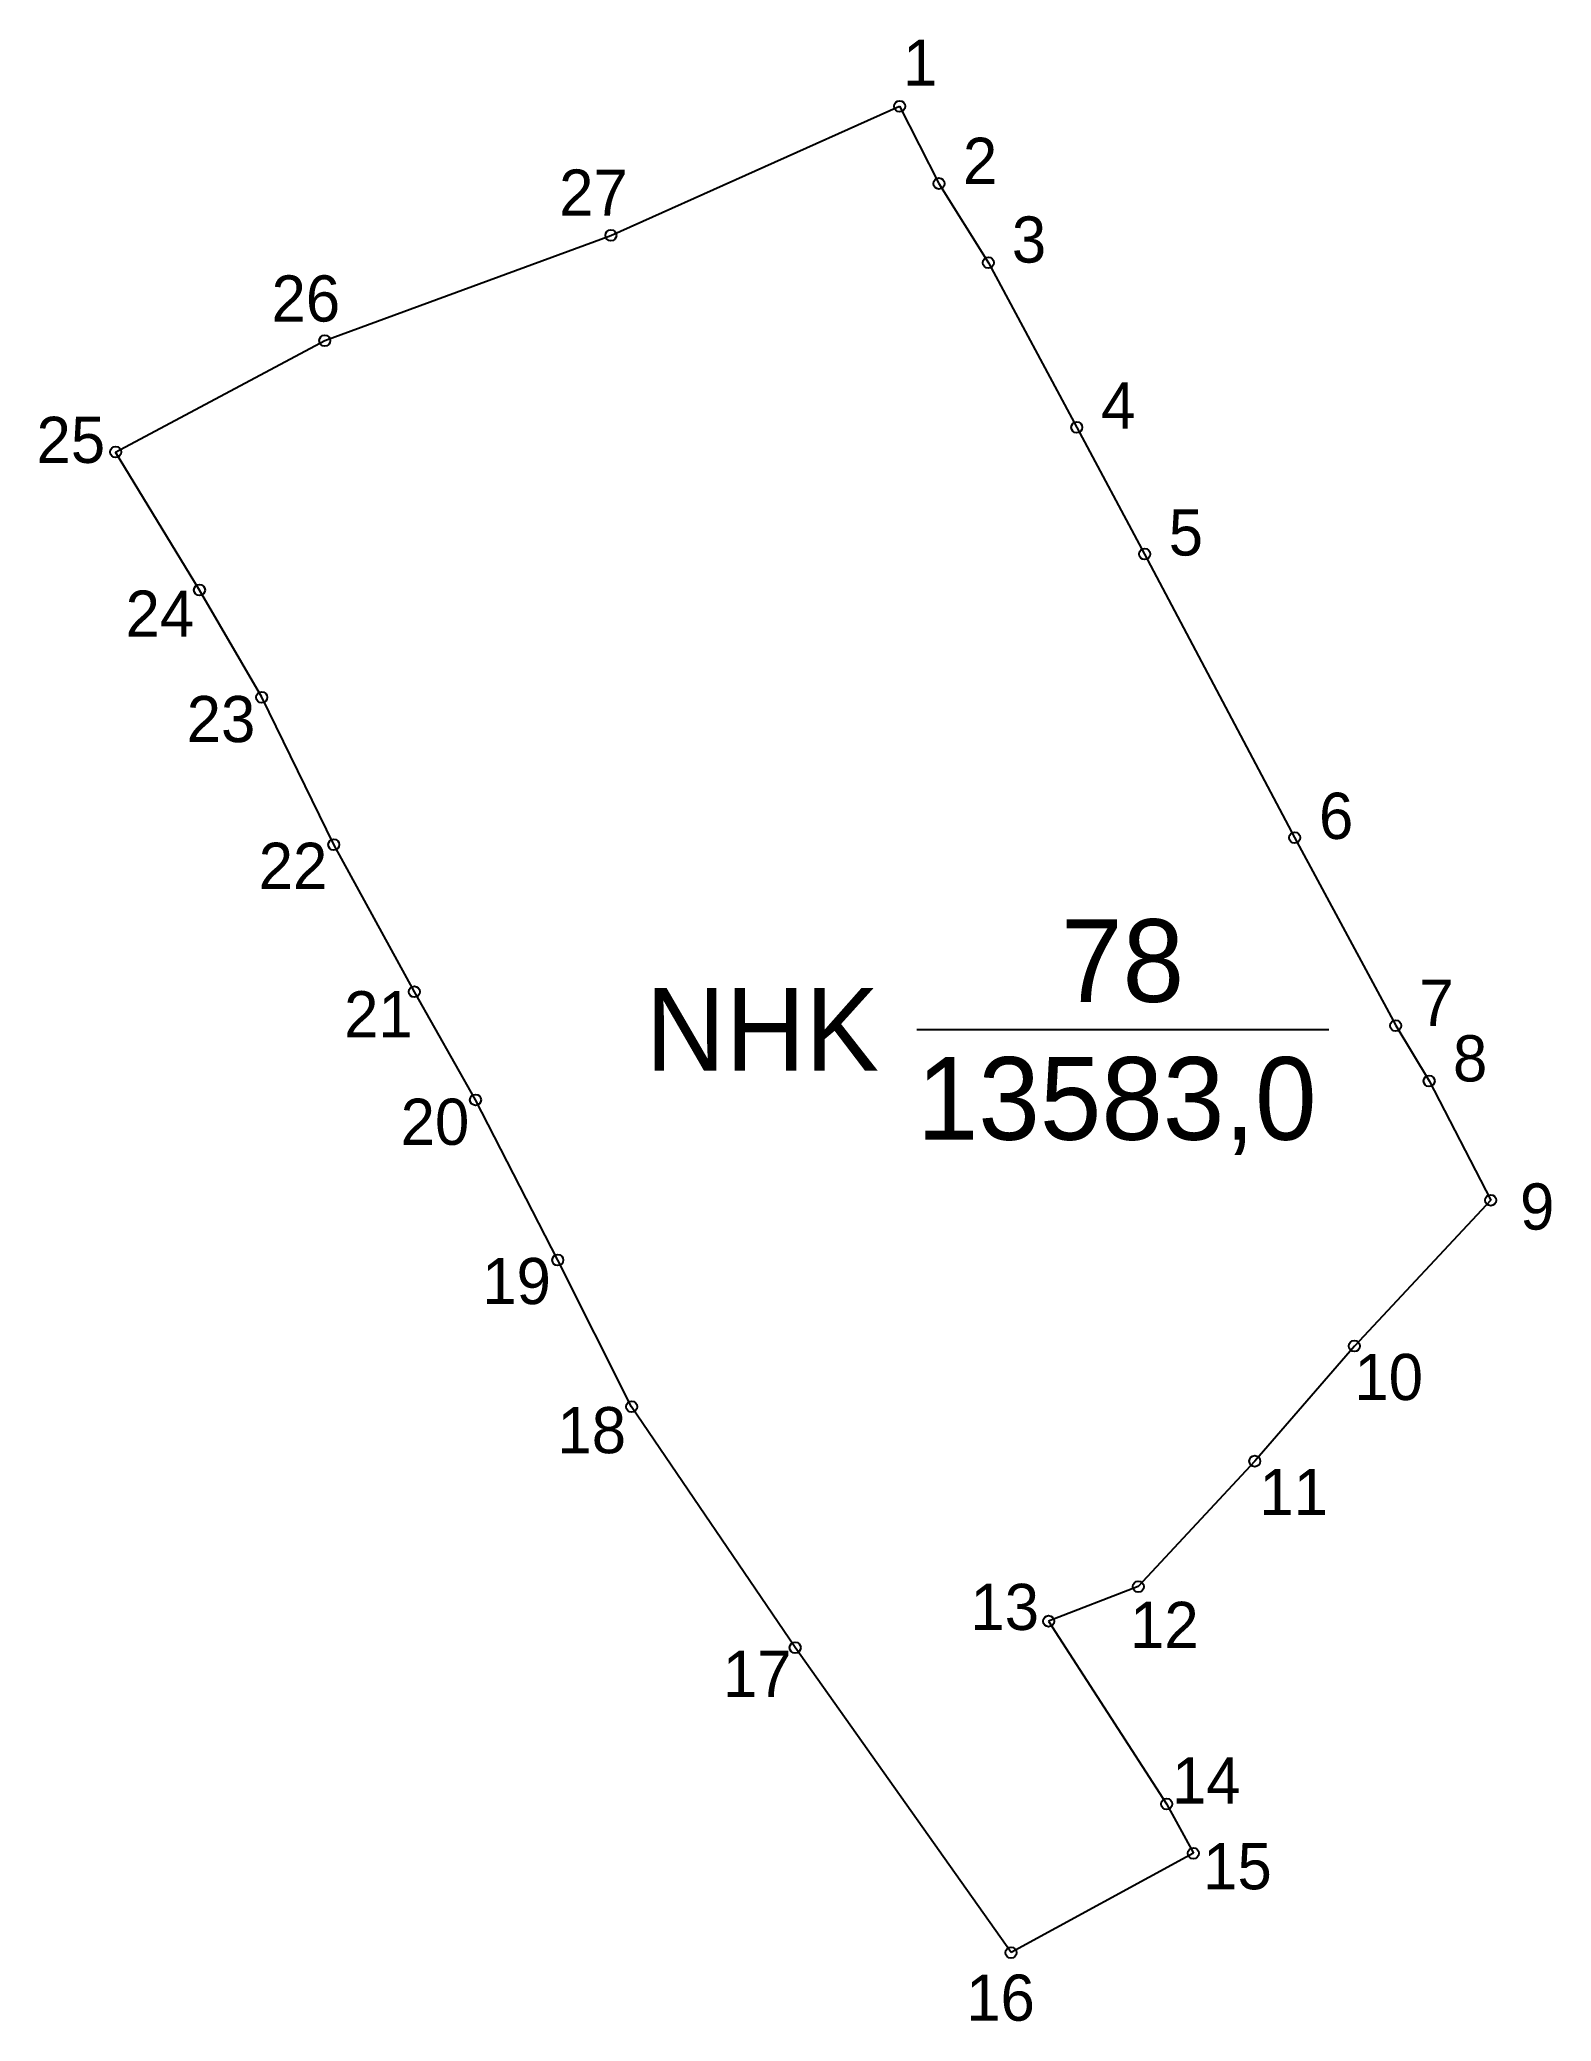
# Model space of a CAD drawing. Extents: x 546338 to 546496, y 1821065 to 1821273.
import ezdxf

# ---------------------------------------------------------------- set-up
doc = ezdxf.new("R2010")
doc.units = 0
for name, color, linetype in [('CanhThua', 7, 'Continuous'), ('MocDinhThua', 7, 'Continuous'), ('NhanDiaChinhThua', 7, 'Continuous'), ('SoHieuDinhThua', 7, 'Continuous')]:
    doc.layers.add(name, color=color, linetype=linetype)

msp = doc.modelspace()

# ---------------------------------------------------------------- linework, layer by layer
at = {"layer": 'CanhThua'}
for p, q in [((546397.46, 1821252.19), (546427.65, 1821265.69)), ((546427.65, 1821265.69), (546431.76, 1821257.61)), ((546431.76, 1821257.61), (546436.93, 1821249.33)), ((546367.55, 1821241.19), (546397.46, 1821252.19)), ((546436.93, 1821249.33), (546446.17, 1821232.12)), ((546345.68, 1821229.54), (546367.55, 1821241.19)), ((546446.17, 1821232.12), (546453.26, 1821218.87)), ((546354.45, 1821215.11), (546345.68, 1821229.54)), ((546453.26, 1821218.87), (546468.95, 1821189.23)), ((546360.96, 1821203.9), (546354.45, 1821215.11)), ((546368.49, 1821188.5), (546360.96, 1821203.9)), ((546376.92, 1821173.11), (546368.49, 1821188.5)), ((546468.95, 1821189.23), (546479.51, 1821169.57)), ((546383.31, 1821161.81), (546376.92, 1821173.11)), ((546479.51, 1821169.57), (546483.01, 1821163.79)), ((546483.01, 1821163.79), (546489.45, 1821151.32)), ((546391.91, 1821145.06), (546383.31, 1821161.81)), ((546489.45, 1821151.32), (546475.19, 1821136.07)), ((546399.63, 1821129.73), (546391.91, 1821145.06)), ((546475.19, 1821136.07), (546464.78, 1821124.04)), ((546416.73, 1821104.55), (546399.63, 1821129.73)), ((546464.78, 1821124.04), (546452.6, 1821110.92)), ((546452.6, 1821110.92), (546443.23, 1821107.31)), ((546443.23, 1821107.31), (546455.56, 1821088.2)), ((546439.3, 1821072.66), (546416.73, 1821104.55)), ((546455.56, 1821088.2), (546458.36, 1821083.05)), ((546458.36, 1821083.05), (546439.3, 1821072.66))]:
    msp.add_line(p, q, dxfattribs=at)
at = {"layer": 'MocDinhThua'}
for centre in [(546427.65, 1821265.69), (546431.76, 1821257.61), (546397.46, 1821252.19), (546436.93, 1821249.33), (546367.55, 1821241.19), (546446.17, 1821232.12), (546345.68, 1821229.54), (546453.26, 1821218.87), (546354.45, 1821215.11), (546360.96, 1821203.9), (546468.95, 1821189.23), (546368.49, 1821188.5), (546376.92, 1821173.11), (546479.51, 1821169.57), (546483.01, 1821163.79), (546383.31, 1821161.81), (546489.45, 1821151.32), (546391.91, 1821145.06), (546475.19, 1821136.07), (546399.63, 1821129.73), (546464.78, 1821124.04), (546452.6, 1821110.92), (546443.23, 1821107.31), (546416.73, 1821104.55), (546455.56, 1821088.2), (546458.36, 1821083.05), (546439.3, 1821072.66)]:
    msp.add_circle(centre, 0.579, dxfattribs=at)
at = {"layer": 'NhanDiaChinhThua'}
msp.add_line((546429.45, 1821169.17), (546472.52, 1821169.17), dxfattribs=at)

# ---------------------------------------------------------------- texts
for s, p in [('78', (546444.53, 1821172.05)), ('NHK', (546401.09, 1821164.85)), ('13583,0', (546429.45, 1821157.64))]:
    msp.add_text(s, height=8.646, dxfattribs=at).set_placement(p)
at = {"layer": 'SoHieuDinhThua'}
for s, height, p in [('1', 4.83, (546428, 1821267.83)), ('2', 4.83, (546434.27, 1821257.57)), ('27', 4.826, (546392.05, 1821254.25)), ('3', 4.83, (546439.38, 1821249.34)), ('26', 4.826, (546361.98, 1821243.18)), ('4', 4.83, (546448.71, 1821231.99)), ('25', 4.826, (546337.41, 1821228.4)), ('5', 4.83, (546455.78, 1821218.72)), ('24', 4.826, (546346.72, 1821210.23)), ('23', 4.826, (546353.11, 1821199.21)), ('6', 4.83, (546471.49, 1821189.09)), ('22', 4.826, (546360.64, 1821183.87)), ('21', 4.826, (546369.57, 1821168.35)), ('7', 4.83, (546481.98, 1821169.55)), ('8', 4.83, (546485.5, 1821163.74)), ('20', 4.826, (546375.48, 1821157.11)), ('9', 4.83, (546492.51, 1821148.25)), ('19', 4.826, (546384.01, 1821140.46)), ('10', 4.826, (546475.19, 1821130.43)), ('18', 4.826, (546391.87, 1821124.87)), ('11', 4.826, (546465.25, 1821118.41)), ('13', 4.826, (546435.05, 1821106.39)), ('12', 4.826, (546451.74, 1821104.51)), ('17', 4.826, (546409.17, 1821099.39)), ('14', 4.826, (546456.12, 1821088.25)), ('15', 4.826, (546459.38, 1821079.28)), ('16', 4.826, (546434.61, 1821065.54))]:
    msp.add_text(s, height=height, dxfattribs=at).set_placement(p)

doc.saveas('drawing.dxf')
